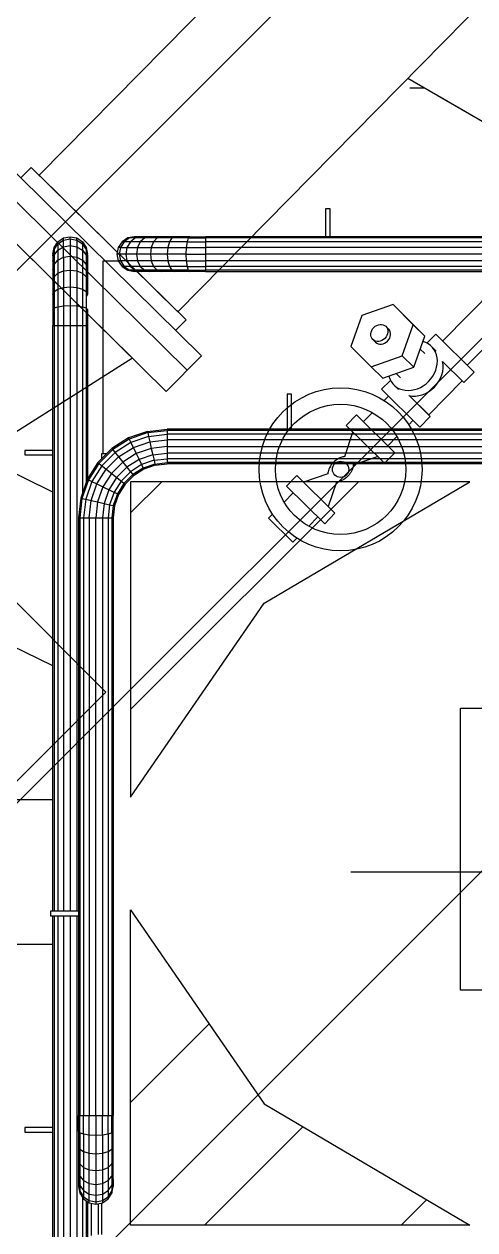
# Model space of a CAD drawing. Header units: metres. Extents: x 0 to 63075, y 0 to 44550.
# Drawn here: x 50887.5 to 50982.5, y 37171.9 to 37426 of the extents above; entities that cross this region are included whole.
import ezdxf

# ---------------------------------------------------------------- set-up
doc = ezdxf.new("R2010")
doc.units = ezdxf.units.M
doc.header["$LTSCALE"] = 75
for name, color, linetype in [('AI-Hatch mob', 7, 'Continuous'), ('GSB', 7, 'Continuous'), ('ML6', 1, 'Continuous'), ('SL1', 8, 'Continuous')]:
    doc.layers.add(name, color=color, linetype=linetype)
pattern_1 = [(44.99813, (326091.56, -18363.04), (-137.8813, 137.8903), [])]

# ---------------------------------------------------------------- blocks, each defined once
blk = doc.blocks.new('A$C6bae614f')
at = {"layer": 'SL1'}
h = blk.add_hatch(dxfattribs=at)
h.set_pattern_fill('_USER', color=256, scale=195, angle=44.9981, style=0, pattern_type=0)
h.set_pattern_definition(pattern_1)
h.paths.add_polyline_path([(353369.1, 23232.2), (353657.6, 23402.6), (353181.9, 23402.6), (353181.9, 22959.9)])
h = blk.add_hatch(dxfattribs=at)
h.set_pattern_fill('_USER', color=256, scale=195, angle=44.9981, style=0, pattern_type=0)
h.set_pattern_definition(pattern_1)
h.paths.add_polyline_path([(353369.1, 22529.8), (353657.5, 22359.4), (353181.9, 22359.4), (353181.9, 22802.1)])
for p, q in [((353528.9, 24315.2), (353053.8, 23832.5)), ((353722.2, 24122.4), (353248.4, 23641)), ((353735.2, 23873.3), (353570.6, 23968.3)), ((353593.8, 23954.9), (353573.8, 23954.9)), ((353737, 23872.2), (353611.8, 23944.5)), ((352991.7, 23864.5), (353281.4, 23579.4)), ((352971.8, 23844.2), (353261.4, 23559.1)), ((353042.5, 23843.6), (353027.9, 23828.8)), ((353042.5, 23843.6), (353259.7, 23629.8)), ((353053.8, 23832.5), (353053.8, 23832.5)), ((353248.4, 23641), (353053.8, 23832.5)), ((353053.8, 23832.5), (353248.4, 23641)), ((353053.8, 23832.5), (353053.8, 23832.5)), ((353232, 23529.3), (352942.4, 23814.3)), ((353455.5, 23785.4), (353455.5, 23746.3)), ((353461.8, 23785.4), (353455.5, 23785.4)), ((353461.8, 23746.3), (353461.8, 23785.4)), ((353184.5, 23576), (352989.9, 23767.6)), ((353074.7, 23731.3), (353080, 23739.2)), ((353074.7, 23728.5), (353080, 23736.2)), ((353080, 23739.2), (353087.9, 23744.5)), ((353080, 23736.2), (353087.9, 23741.4)), ((353080, 23736.2), (353080, 23739.2)), ((353080, 23736.2), (353080, 23727.6)), ((353087.9, 23744.5), (353097.2, 23746.3)), ((353087.9, 23741.4), (353087.9, 23744.5)), ((353087.9, 23741.4), (353097.2, 23743.2)), ((353087.9, 23732.3), (353087.9, 23741.4)), ((353087.9, 23732.3), (353097.2, 23734)), ((353097.2, 23743.2), (353097.2, 23746.3)), ((353097.2, 23746.3), (353106.6, 23744.5)), ((353097.2, 23743.2), (353097.2, 23734)), ((353097.2, 23743.2), (353106.6, 23741.4)), ((353097.2, 23734), (353106.6, 23732.3)), ((353097.2, 23734), (353097.2, 23719.2)), ((353106.6, 23744.5), (353114.5, 23739.2)), ((353106.6, 23741.4), (353106.6, 23744.5)), ((353106.6, 23741.4), (353114.5, 23736.2)), ((353106.6, 23741.4), (353106.6, 23732.3)), ((353114.5, 23736.2), (353114.5, 23739.2)), ((353114.5, 23739.2), (353119.8, 23731.3)), ((353114.5, 23736.2), (353114.5, 23727.6)), ((353114.5, 23736.2), (353119.8, 23728.5)), ((353170, 23739.2), (353164.7, 23731.3)), ((353172.9, 23739.2), (353167.7, 23731.3)), ((353177.9, 23744.5), (353170, 23739.2)), ((353172.9, 23739.2), (353170, 23739.2)), ((353180.6, 23744.5), (353172.9, 23739.2)), ((353181.6, 23739.2), (353172.9, 23739.2)), ((353181.6, 23739.2), (353176.8, 23731.3)), ((353187.2, 23746.3), (353177.9, 23744.5)), ((353180.6, 23744.5), (353177.9, 23744.5)), ((353189.7, 23746.3), (353180.6, 23744.5)), ((353188.7, 23744.5), (353180.6, 23744.5)), ((353188.7, 23744.5), (353181.6, 23739.2)), ((353195.5, 23739.2), (353181.6, 23739.2)), ((353189.7, 23746.3), (353187.2, 23746.3)), ((353197.1, 23746.3), (353188.7, 23744.5)), ((353201.7, 23744.5), (353188.7, 23744.5)), ((353197.1, 23746.3), (353189.7, 23746.3)), ((353195.5, 23739.2), (353191.4, 23731.3)), ((353201.7, 23744.5), (353195.5, 23739.2)), ((353214.1, 23739.2), (353195.5, 23739.2)), ((353209, 23746.3), (353197.1, 23746.3)), ((353209, 23746.3), (353201.7, 23744.5)), ((353219, 23744.5), (353201.7, 23744.5)), ((353224.9, 23746.3), (353209, 23746.3)), ((353214.1, 23739.2), (353210.8, 23731.3)), ((353219, 23744.5), (353214.1, 23739.2)), ((353236.3, 23739.2), (353214.1, 23739.2)), ((353224.9, 23746.3), (353219, 23744.5)), ((353239.8, 23744.5), (353219, 23744.5)), ((353243.8, 23746.3), (353224.9, 23746.3)), ((353236.3, 23739.2), (353234, 23731.3)), ((353239.8, 23744.5), (353236.3, 23739.2)), ((353261.1, 23739.2), (353236.3, 23739.2)), ((353243.8, 23746.3), (353239.8, 23744.5)), ((353262.9, 23744.5), (353239.8, 23744.5)), ((353265, 23746.3), (353243.8, 23746.3)), ((353261.1, 23739.2), (353259.9, 23731.3)), ((353262.9, 23744.5), (353261.1, 23739.2)), ((353261.1, 23739.2), (353287.2, 23739.2)), ((353265, 23746.3), (353262.9, 23744.5)), ((353262.9, 23744.5), (353287.2, 23744.5)), ((353265, 23746.3), (353287.2, 23746.3)), ((360646.2, 23746.1), (353287.2, 23746.3)), ((353287.2, 23746.3), (353287.2, 23744.5)), ((360646.2, 23744.2), (353287.2, 23744.5)), ((353287.2, 23744.5), (353287.2, 23739.2)), ((353287.2, 23739.2), (353287.2, 23731.3)), ((360646.2, 23738.9), (353287.2, 23739.2)), ((353072.8, 23721.9), (353074.7, 23731.3)), ((353072.8, 23719.4), (353074.7, 23728.5)), ((353072.8, 23721.9), (353072.8, 23719.4)), ((353072.8, 23712), (353074.7, 23720.4)), ((353072.8, 23719.4), (353072.8, 23712)), ((353074.7, 23728.5), (353074.7, 23731.3)), ((353074.7, 23728.5), (353074.7, 23720.4)), ((353074.7, 23720.4), (353080, 23727.6)), ((353074.7, 23720.4), (353074.7, 23707.4)), ((353080, 23727.6), (353087.9, 23732.3)), ((353080, 23727.6), (353080, 23713.6)), ((353080, 23713.6), (353087.9, 23717.7)), ((353087.9, 23717.7), (353087.9, 23732.3)), ((353087.9, 23717.7), (353097.2, 23719.2)), ((353087.9, 23717.7), (353087.9, 23621.9)), ((353097.2, 23719.2), (353097.2, 23699.5)), ((353097.2, 23719.2), (353106.6, 23717.7)), ((353106.6, 23732.3), (353114.5, 23727.6)), ((353106.6, 23732.3), (353106.6, 23717.7)), ((353106.6, 23717.7), (353106.6, 23621.9)), ((353106.6, 23717.7), (353114.5, 23713.6)), ((353114.5, 23727.6), (353119.8, 23720.4)), ((353114.5, 23727.6), (353114.5, 23713.6)), ((353119.8, 23731.3), (353121.6, 23721.9)), ((353119.8, 23728.5), (353119.8, 23731.3)), ((353119.8, 23728.5), (353119.8, 23720.4)), ((353119.8, 23728.5), (353121.6, 23719.4)), ((353119.8, 23720.4), (353121.6, 23712)), ((353119.8, 23720.4), (353119.8, 23707.4)), ((353121.6, 23719.4), (353121.6, 23721.9)), ((353121.6, 23719.4), (353121.6, 23712)), ((353164.7, 23731.3), (353162.8, 23721.9)), ((353165.9, 23721.9), (353162.8, 23721.9)), ((353162.8, 23721.9), (353164.7, 23712.6)), ((353167.7, 23731.3), (353164.7, 23731.3)), ((353167.7, 23731.3), (353165.9, 23721.9)), ((353175.1, 23721.9), (353165.9, 23721.9)), ((353165.9, 23721.9), (353167.7, 23712.6)), ((353167.7, 23731.3), (353176.8, 23731.3)), ((353176.8, 23731.3), (353175.1, 23721.9)), ((353175.1, 23721.9), (353176.8, 23712.6)), ((353190, 23721.9), (353175.1, 23721.9)), ((353176.8, 23731.3), (353191.4, 23731.3)), ((353191.4, 23731.3), (353190, 23721.9)), ((353209.7, 23721.9), (353190, 23721.9)), ((353190, 23721.9), (353191.4, 23712.6)), ((353191.4, 23731.3), (353210.8, 23731.3)), ((353210.8, 23731.3), (353209.7, 23721.9)), ((353209.7, 23721.9), (353210.8, 23712.6)), ((353233.2, 23721.9), (353209.7, 23721.9)), ((353210.8, 23731.3), (353234, 23731.3)), ((353234, 23731.3), (353233.2, 23721.9)), ((353233.2, 23721.9), (353234, 23712.6)), ((353259.5, 23721.9), (353233.2, 23721.9)), ((353234, 23731.3), (353259.9, 23731.3)), ((353259.9, 23731.3), (353259.5, 23721.9)), ((353259.5, 23721.9), (353287.2, 23721.9)), ((353259.5, 23721.9), (353259.9, 23712.6)), ((353259.9, 23731.3), (353287.2, 23731.3)), ((360646.2, 23731), (353287.2, 23731.3)), ((353287.2, 23731.3), (353287.2, 23721.9)), ((360646.2, 23721.7), (353287.2, 23721.9)), ((353287.2, 23721.9), (353287.2, 23712.6)), ((353072.8, 23712), (353072.8, 23700.1)), ((353072.8, 23700.1), (353074.7, 23707.4)), ((353072.8, 23700.1), (353072.8, 23644.2)), ((353074.7, 23707.4), (353080, 23713.6)), ((353074.7, 23707.4), (353074.7, 23621.9)), ((353080, 23713.6), (353080, 23621.9)), ((353114.5, 23713.6), (353114.5, 23648)), ((353114.5, 23713.6), (353119.8, 23707.4)), ((353119.8, 23707.4), (353119.8, 23690.1)), ((353119.8, 23707.4), (353121.6, 23700.1)), ((353121.6, 23712), (353121.6, 23700.1)), ((353121.6, 23700.1), (353121.6, 23684.3)), ((353143.2, 23711.9), (353143.2, 23441.9)), ((353165.1, 23711.9), (353143.2, 23711.9)), ((353164.7, 23712.6), (353170, 23704.7)), ((353167.7, 23712.6), (353164.7, 23712.6)), ((353167.7, 23712.6), (353172.9, 23704.7)), ((353176.8, 23712.6), (353167.7, 23712.6)), ((353172.9, 23704.7), (353170, 23704.7)), ((353170, 23704.7), (353177.9, 23699.4)), ((353181.6, 23704.7), (353172.9, 23704.7)), ((353172.9, 23704.7), (353180.6, 23699.4)), ((353176.8, 23712.6), (353181.6, 23704.7)), ((353191.4, 23712.6), (353176.8, 23712.6)), ((353181.6, 23704.7), (353188.7, 23699.4)), ((353195.5, 23704.7), (353181.6, 23704.7)), ((353210.8, 23712.6), (353191.4, 23712.6)), ((353191.4, 23712.6), (353195.5, 23704.7)), ((353195.5, 23704.7), (353201.7, 23699.4)), ((353214.1, 23704.7), (353195.5, 23704.7)), ((353210.8, 23712.6), (353214.1, 23704.7)), ((353234, 23712.6), (353210.8, 23712.6)), ((353214.1, 23704.7), (353219, 23699.4)), ((353236.3, 23704.7), (353214.1, 23704.7)), ((353259.9, 23712.6), (353234, 23712.6)), ((353234, 23712.6), (353236.3, 23704.7)), ((353261.1, 23704.7), (353236.3, 23704.7)), ((353236.3, 23704.7), (353239.8, 23699.4)), ((353259.9, 23712.6), (353287.2, 23712.6)), ((353259.9, 23712.6), (353261.1, 23704.7)), ((353261.1, 23704.7), (353287.2, 23704.7)), ((353261.1, 23704.7), (353262.9, 23699.4)), ((360646.2, 23712.3), (353287.2, 23712.6)), ((353287.2, 23712.6), (353287.2, 23704.7)), ((353287.2, 23704.7), (353287.2, 23699.4)), ((360646.2, 23704.4), (353287.2, 23704.7)), ((353072.8, 23684.3), (353074.7, 23690.1)), ((353074.7, 23690.1), (353080, 23695)), ((353080, 23695), (353087.9, 23698.3)), ((353087.9, 23698.3), (353097.2, 23699.5)), ((353097.2, 23699.5), (353106.6, 23698.3)), ((353097.2, 23699.5), (353097.2, 23621.9)), ((353106.6, 23698.3), (353114.5, 23695)), ((353114.5, 23695), (353119.8, 23690.1)), ((353119.8, 23690.1), (353121.6, 23684.3)), ((353119.8, 23690.1), (353119.8, 23621.9)), ((353121.6, 23684.3), (353121.6, 23665.3)), ((353177.9, 23699.4), (353187.2, 23697.5)), ((353177.9, 23699.4), (353180.6, 23699.4)), ((353188.7, 23699.4), (353180.6, 23699.4)), ((353180.6, 23699.4), (353189.7, 23697.5)), ((353189.7, 23697.5), (353187.2, 23697.5)), ((353201.7, 23699.4), (353188.7, 23699.4)), ((353188.7, 23699.4), (353197.1, 23697.5)), ((353197.1, 23697.5), (353189.7, 23697.5)), ((353209, 23697.5), (353197.1, 23697.5)), ((353219, 23699.4), (353201.7, 23699.4)), ((353201.7, 23699.4), (353209, 23697.5)), ((353224.9, 23697.5), (353209, 23697.5)), ((353219, 23699.4), (353224.9, 23697.5)), ((353239.8, 23699.4), (353219, 23699.4)), ((353243.8, 23697.5), (353224.9, 23697.5)), ((353239.8, 23699.4), (353243.8, 23697.5)), ((353262.9, 23699.4), (353239.8, 23699.4)), ((353265, 23697.5), (353243.8, 23697.5)), ((353262.9, 23699.4), (353265, 23697.5)), ((353262.9, 23699.4), (353287.2, 23699.4)), ((353287.2, 23697.5), (353265, 23697.5)), ((353287.2, 23699.4), (353287.2, 23697.5)), ((360646.2, 23699.1), (353287.2, 23699.4)), ((353287.2, 23697.5), (360646.2, 23697.3)), ((353072.8, 23665.3), (353074.7, 23669.4)), ((353074.7, 23669.4), (353080, 23672.8)), ((353080, 23672.8), (353087.9, 23675.1)), ((353087.9, 23675.1), (353097.2, 23675.9)), ((353097.2, 23675.9), (353106.6, 23675.1)), ((353106.6, 23675.1), (353114.5, 23672.8)), ((353114.5, 23672.8), (353119.8, 23669.4)), ((353119.8, 23669.4), (353121.6, 23665.3)), ((353692.9, 23674.3), (353619.6, 23599.8)), ((353080, 23648), (353087.9, 23649.2)), ((353087.9, 23649.2), (353097.2, 23649.6)), ((353097.2, 23649.6), (353106.6, 23649.2)), ((353106.6, 23649.2), (353114.5, 23648)), ((353121.6, 23665.3), (353119.8, 23661.3)), ((353550, 23651.3), (353506.3, 23635.9)), ((353578.4, 23622.9), (353550, 23651.3)), ((353566.2, 23635.4), (353550, 23651.3)), ((353072.8, 23644.2), (353074.7, 23646.3)), ((353072.8, 23644.2), (353072.8, 23621.9)), ((353074.7, 23646.3), (353080, 23648)), ((353114.5, 23648), (353114.5, 23621.9)), ((353114.5, 23648), (353119.8, 23646.3)), ((353121.6, 23644.2), (353119.8, 23646.3)), ((353121.6, 23644.2), (353121.6, 23621.9)), ((353248.4, 23641), (353248.4, 23641)), ((353248.4, 23641), (353248.4, 23641)), ((353506.3, 23635.9), (353491, 23592.1)), ((353594.6, 23606.9), (353566.2, 23635.4)), ((353727.3, 23640.5), (353654, 23566)), ((353072.8, 22799.9), (353072.8, 23621.9)), ((353072.8, 23621.9), (353074.7, 23621.9)), ((353074.7, 23621.9), (353074.6, 22799.9)), ((353074.7, 23621.9), (353087.9, 23621.9)), ((353080, 23621.9), (353079.9, 22799.9)), ((353087.9, 23621.9), (353087.9, 22799.9)), ((353087.9, 23621.9), (353097.2, 23621.9)), ((353097.2, 23621.9), (353097.2, 22799.9)), ((353097.2, 23621.9), (353106.6, 23621.9)), ((353106.6, 23621.9), (353106.5, 22799.9)), ((353106.6, 23621.9), (353114.5, 23621.9)), ((353114.5, 23621.9), (353119.8, 23621.9)), ((353114.5, 23621.9), (353114.5, 23386.9)), ((353119.8, 23621.9), (353119.7, 23402)), ((353119.8, 23621.9), (353121.6, 23621.9)), ((353121.6, 23621.9), (353121.6, 23406.7)), ((353259.7, 23629.8), (353245.2, 23615)), ((353539.9, 23620.6), (353543.8, 23616.8)), ((353563, 23579.1), (353578.4, 23622.9)), ((353594.6, 23606.9), (353578.4, 23622.9)), ((353521.7, 23602), (353525.5, 23598.2)), ((353579.2, 23563.1), (353594.6, 23606.9)), ((353597.6, 23596.9), (353609.9, 23609.4)), ((353663.7, 23556.4), (353609.9, 23609.4)), ((353491, 23592.1), (353519.3, 23563.7)), ((353588.2, 23588.7), (353594.4, 23582.6)), ((353610.4, 23585.9), (353603.9, 23592.3)), ((353184.5, 23576), (352988.6, 23451.6)), ((353232, 23529.3), (353281.4, 23579.4)), ((353519.3, 23563.7), (353563, 23579.1)), ((353579.2, 23563.1), (353563, 23579.1)), ((353649.2, 23541.7), (353619.4, 23571.1)), ((353535.6, 23547.7), (353519.3, 23563.7)), ((353535.6, 23547.7), (353579.2, 23563.1)), ((353554.3, 23554.3), (353560.5, 23548.2)), ((353649.2, 23541.7), (353663.7, 23556.4)), ((353546.3, 23544.7), (353534, 23532.2)), ((353534, 23532.2), (353587.8, 23479.3)), ((353557.5, 23532.1), (353551, 23538.5)), ((353600, 23496.3), (353646.9, 23544)), ((353401.5, 23525.4), (353401.5, 23476.3)), ((353407.8, 23525.4), (353401.5, 23525.4)), ((353407.8, 23476.3), (353407.8, 23525.4)), ((353543.7, 23522.7), (353537.6, 23516.5)), ((353600, 23496.3), (353572.5, 23523.4)), ((353572.5, 23523.4), (353602.3, 23494)), ((353072.8, 23388.1), (352826.7, 23508.7)), ((353521.1, 23499.7), (353508.3, 23486.7)), ((353484.1, 23481.6), (353498.6, 23496.3)), ((353537.9, 23428.6), (353484.1, 23481.6)), ((353552.4, 23443.3), (353498.6, 23496.3)), ((353578.1, 23488.9), (353572, 23482.6)), ((353602.3, 23494), (353587.8, 23479.3)), ((353179.2, 23464), (353155.6, 23449.2)), ((353205.5, 23473.2), (353179.2, 23464)), ((353179.2, 23464), (353180, 23462.3)), ((353205.9, 23471.4), (353180, 23462.3)), ((353207.1, 23466.2), (353182.3, 23457.6)), ((353205.5, 23473.2), (353233.2, 23476.3)), ((353205.5, 23473.2), (353205.9, 23471.4)), ((353205.9, 23471.4), (353233.2, 23474.5)), ((353205.9, 23471.4), (353207.1, 23466.2)), ((353207.1, 23466.2), (353233.2, 23469.2)), ((353207.1, 23466.2), (353208.9, 23458.5)), ((354769.1, 23476.3), (353233.2, 23476.3)), ((353233.2, 23476.3), (353233.2, 23474.5)), ((354769.1, 23474.4), (353233.2, 23474.5)), ((353233.2, 23474.5), (353233.2, 23469.2)), ((353233.2, 23469.2), (353233.2, 23461.3)), ((354769.1, 23469.1), (353233.2, 23469.2)), ((353482.3, 23437.8), (353493.7, 23472.2)), ((353555.4, 23465.8), (353542.7, 23452.9)), ((353033.7, 23446.5), (353033.7, 23440.2)), ((353072.8, 23446.5), (353033.7, 23446.5)), ((353155.6, 23449.2), (353135.9, 23429.5)), ((353156.8, 23447.7), (353137.4, 23428.3)), ((353155.6, 23449.2), (353170.9, 23430.1)), ((353180, 23462.3), (353156.8, 23447.7)), ((353182.3, 23457.6), (353160.1, 23443.6)), ((353165, 23437.4), (353185.8, 23450.4)), ((353180, 23462.3), (353182.3, 23457.6)), ((353182.3, 23457.6), (353189.8, 23442)), ((353185.8, 23450.4), (353208.9, 23458.5)), ((353211, 23449.4), (353189.8, 23442)), ((353208.9, 23458.5), (353233.2, 23461.3)), ((353208.9, 23458.5), (353211, 23449.4)), ((353233.2, 23451.9), (353211, 23449.4)), ((353211, 23449.4), (353213, 23440.3)), ((353233.2, 23461.3), (353233.2, 23427.5)), ((354769.1, 23461.2), (353233.2, 23461.3)), ((353233.2, 23451.9), (354769.1, 23451.9)), ((353033.7, 23440.2), (353072.8, 23440.2)), ((353135.9, 23429.5), (353121.1, 23405.9)), ((353135.9, 23429.5), (353174.1, 23399.1)), ((353141, 23441.9), (353141, 23434.5)), ((353148.4, 23441.9), (353141, 23441.9)), ((353160.1, 23443.6), (353141.5, 23425)), ((353147.7, 23420.1), (353165, 23437.4)), ((353170.9, 23430.1), (353155, 23414.3)), ((353189.8, 23442), (353170.9, 23430.1)), ((353170.9, 23430.1), (353176.7, 23422.8)), ((353193.9, 23433.6), (353176.7, 23422.8)), ((353189.8, 23442), (353193.9, 23433.6)), ((353213, 23440.3), (353193.9, 23433.6)), ((353193.9, 23433.6), (353199.6, 23421.7)), ((353214.8, 23432.6), (353197.3, 23426.5)), ((353213, 23440.3), (353233.2, 23442.6)), ((353213, 23440.3), (353214.8, 23432.6)), ((353214.8, 23432.6), (353233.2, 23434.7)), ((353214.8, 23432.6), (353216, 23427.4)), ((353216, 23427.4), (353233.2, 23429.4)), ((354769.1, 23442.5), (353233.2, 23442.6)), ((354769.1, 23434.6), (353233.2, 23434.7)), ((354712.8, 23429.3), (353233.2, 23429.4)), ((353494.2, 23426.1), (353528.4, 23438)), ((353537.9, 23428.6), (353552.4, 23443.3)), ((353137.4, 23428.3), (353122.8, 23405.1)), ((353141.5, 23425), (353127.6, 23402.8)), ((353134.7, 23399.4), (353147.7, 23420.1)), ((353155, 23414.3), (353143.1, 23395.3)), ((353176.7, 23422.8), (353162.3, 23408.5)), ((353181.6, 23416.6), (353168.5, 23403.5)), ((353184.9, 23412.5), (353172.6, 23400.2)), ((353176.7, 23422.8), (353181.6, 23416.6)), ((353197.3, 23426.5), (353181.6, 23416.6)), ((353181.6, 23416.6), (353184.9, 23412.5)), ((353199.6, 23421.7), (353184.9, 23412.5)), ((353184.9, 23412.5), (353186.1, 23411)), ((353200.4, 23420), (353186.1, 23411)), ((353216, 23427.4), (353199.6, 23421.7)), ((353199.6, 23421.7), (353200.4, 23420)), ((353216.4, 23425.6), (353200.4, 23420)), ((353216, 23427.4), (353216.4, 23425.6)), ((353216.4, 23425.6), (353233.2, 23427.5)), ((354697.5, 23427.5), (353233.2, 23427.5)), ((353458.6, 23413.7), (353424.4, 23401.8)), ((353121.1, 23405.9), (353111.9, 23379.6)), ((353122.8, 23405.1), (353113.7, 23379.2)), ((353127.6, 23402.8), (353118.9, 23378)), ((353121.1, 23405.9), (353122.8, 23405.1)), ((353122.8, 23405.1), (353127.6, 23402.8)), ((353126.6, 23376.3), (353134.7, 23399.4)), ((353127.6, 23402.8), (353134.7, 23399.4)), ((353134.7, 23399.4), (353143.1, 23395.3)), ((353143.1, 23395.3), (353135.7, 23374.2)), ((353143.1, 23395.3), (353163.4, 23385.5)), ((353162.3, 23408.5), (353151.5, 23391.3)), ((353168.5, 23403.5), (353158.7, 23387.8)), ((353172.6, 23400.2), (353163.4, 23385.5)), ((353174.1, 23399.1), (353165.1, 23384.7)), ((353186.1, 23411), (353174.1, 23399.1)), ((353414.9, 23411.2), (353400.4, 23396.5)), ((353400.4, 23396.5), (353454.2, 23343.6)), ((353414.9, 23411.2), (353468.6, 23358.3)), ((353470.5, 23402), (353459.1, 23367.6)), ((353111.9, 23379.6), (353108.8, 23351.9)), ((353113.7, 23379.2), (353110.7, 23351.9)), ((353111.9, 23379.6), (353113.7, 23379.2)), ((353113.7, 23379.2), (353118.9, 23378)), ((353151.5, 23391.3), (353144.8, 23372.1)), ((353158.7, 23387.8), (353152.5, 23370.3)), ((353163.4, 23385.5), (353157.7, 23369.2)), ((353165.1, 23384.7), (353159.5, 23368.8)), ((353163.4, 23385.5), (353165.1, 23384.7)), ((353410.1, 23386.9), (353397.3, 23374)), ((353118.9, 23378), (353116, 23351.9)), ((353118.9, 23378), (353126.6, 23376.3)), ((353123.9, 23351.9), (353126.6, 23376.3)), ((353126.6, 23376.3), (353135.7, 23374.2)), ((353135.7, 23374.2), (353133.2, 23351.9)), ((353135.7, 23374.2), (353144.8, 23372.1)), ((353144.8, 23372.1), (353142.5, 23351.9)), ((353144.8, 23372.1), (353152.5, 23370.3)), ((353152.5, 23370.3), (353150.5, 23351.9)), ((353152.5, 23370.3), (353157.7, 23369.2)), ((353157.7, 23369.2), (353155.7, 23351.9)), ((353159.5, 23368.8), (353157.6, 23351.9)), ((353157.7, 23369.2), (353159.5, 23368.8)), ((353108.8, 23351.9), (353108.8, 22513.6)), ((353108.8, 23351.9), (353110.7, 23351.9)), ((353110.7, 23351.9), (353110.6, 22513.6)), ((353110.7, 23351.9), (353116, 23351.9)), ((353116, 23351.9), (353115.9, 22513.6)), ((353116, 23351.9), (353123.9, 23351.9)), ((353123.9, 23351.9), (353123.8, 22513.6)), ((353123.9, 23351.9), (353133.2, 23351.9)), ((353133.2, 22513.6), (353133.2, 23351.9)), ((353133.2, 23351.9), (353142.5, 23351.9)), ((353142.5, 23351.9), (353142.5, 22513.6)), ((353142.5, 23351.9), (353150.5, 23351.9)), ((353150.5, 23351.9), (353150.4, 22513.6)), ((353150.5, 23351.9), (353155.7, 23351.9)), ((353155.7, 23351.9), (353157.6, 23351.9)), ((353155.7, 23351.9), (353155.7, 22513.6)), ((353157.6, 23351.9), (353157.6, 22513.6)), ((353380.8, 23357.2), (353375.3, 23351.6)), ((353375.3, 23351.6), (353409.7, 23317.8)), ((353444.5, 23353.1), (353431.7, 23340.1)), ((353468.6, 23358.3), (353454.2, 23343.6)), ((353147.3, 23107.4), (352920.8, 23333.9)), ((353072.8, 23144.1), (352730.3, 23312)), ((353415.2, 23323.4), (353409.7, 23317.8)), ((352369.4, 22329.6), (353147.3, 23107.4)), ((353644.7, 22689.3), (353644.7, 23084.9)), ((353644.7, 23084.9), (353982.2, 23084.9)), ((353072.8, 22956.4), (350619.7, 22956.5)), ((353951.7, 22854.9), (353490.8, 22854.9)), ((353069.7, 22799.9), (353069.7, 22793.6)), ((353108.8, 22799.9), (353069.7, 22799.9)), ((353069.7, 22793.6), (353108.8, 22793.6)), ((353072.7, 21388.4), (353072.8, 22793.6)), ((353074.6, 22793.6), (353074.6, 21388.4)), ((353079.9, 22793.6), (353079.9, 21388.4)), ((353087.9, 22793.6), (353087.8, 21388.4)), ((353097.2, 22793.6), (353097.1, 21388.4)), ((353106.5, 22793.6), (353106.5, 21388.4)), ((353072.8, 22753.4), (350619.7, 22753.5)), ((353892.8, 22689.3), (353644.7, 22689.3)), ((353108.8, 22513.6), (353110.6, 22513.6)), ((353108.8, 22491.4), (353108.8, 22513.6)), ((353110.6, 22513.6), (353115.9, 22513.6)), ((353110.6, 22489.3), (353110.6, 22513.6)), ((353115.9, 22487.6), (353115.9, 22513.6)), ((353115.9, 22513.6), (353123.8, 22513.6)), ((353123.8, 22486.4), (353123.8, 22513.6)), ((353123.8, 22513.6), (353142.5, 22513.6)), ((353133.2, 22513.6), (353133.2, 22486)), ((353142.5, 22486.4), (353142.5, 22513.6)), ((353142.5, 22513.6), (353150.4, 22513.6)), ((353150.4, 22487.6), (353150.4, 22513.6)), ((353150.4, 22513.6), (353155.7, 22513.6)), ((353155.7, 22513.6), (353157.6, 22513.6)), ((353155.7, 22489.3), (353155.7, 22513.6)), ((353157.6, 22491.4), (353157.6, 22513.6)), ((353033.7, 22496.5), (353033.7, 22490.2)), ((353072.8, 22496.5), (353033.7, 22496.5)), ((353033.7, 22490.2), (353072.8, 22490.2)), ((353108.8, 22491.4), (353108.8, 22470.3)), ((353108.8, 22491.4), (353110.6, 22489.3)), ((353110.6, 22489.3), (353110.6, 22428.2)), ((353110.6, 22489.3), (353115.9, 22487.6)), ((353115.9, 22487.6), (353115.9, 22396.4)), ((353115.9, 22487.6), (353123.8, 22486.4)), ((353123.8, 22391.1), (353123.8, 22486.4)), ((353123.8, 22486.4), (353133.2, 22486)), ((353133.2, 22486), (353142.5, 22486.4)), ((353133.2, 22486), (353133.2, 22392.4)), ((353142.5, 22486.4), (353150.4, 22487.6)), ((353142.5, 22486.4), (353142.5, 22394.2)), ((353150.4, 22487.6), (353155.7, 22489.3)), ((353150.4, 22487.6), (353150.4, 22408)), ((353155.7, 22489.3), (353157.6, 22491.4)), ((353155.7, 22489.3), (353155.7, 22445.5)), ((353157.6, 22423.6), (353157.6, 22491.4)), ((353108.8, 22470.3), (353108.8, 22451.3)), ((353108.8, 22470.3), (353110.6, 22466.2)), ((353110.6, 22466.2), (353115.9, 22462.8)), ((353150.4, 22462.8), (353155.7, 22466.2)), ((353155.7, 22466.2), (353157.6, 22470.3)), ((353108.8, 22451.3), (353110.6, 22445.5)), ((353108.8, 22451.3), (353108.8, 22416.2)), ((353115.9, 22462.8), (353123.8, 22460.5)), ((353123.8, 22460.5), (353133.2, 22459.7)), ((353133.2, 22459.7), (353142.5, 22460.5)), ((353142.5, 22460.5), (353150.4, 22462.8)), ((353155.7, 22445.5), (353157.6, 22451.3)), ((353108.8, 22435.5), (353110.6, 22428.2)), ((353110.6, 22445.5), (353115.9, 22440.5)), ((353115.9, 22440.5), (353123.8, 22437.2)), ((353123.8, 22437.2), (353133.2, 22436.1)), ((353133.2, 22436.1), (353142.5, 22437.2)), ((353142.5, 22437.2), (353150.4, 22440.5)), ((353150.4, 22440.5), (353155.7, 22445.5)), ((353155.7, 22445.5), (353155.7, 22428.2)), ((353155.7, 22428.2), (353157.6, 22435.5)), ((353108.8, 22423.6), (353110.6, 22415.1)), ((353108.8, 22416.2), (353108.8, 22413.7)), ((353108.8, 22416.2), (353110.6, 22407.1)), ((353110.6, 22428.2), (353110.6, 22415.1)), ((353110.6, 22428.2), (353115.9, 22422)), ((353110.6, 22415.1), (353115.9, 22408)), ((353110.6, 22415.1), (353110.6, 22404.3)), ((353115.9, 22422), (353123.8, 22417.8)), ((353123.8, 22417.8), (353133.2, 22416.4)), ((353133.2, 22416.4), (353142.5, 22417.8)), ((353142.5, 22417.8), (353150.4, 22422)), ((353150.4, 22422), (353155.7, 22428.2)), ((353150.4, 22408), (353155.7, 22415.1)), ((353155.7, 22428.2), (353155.7, 22415.1)), ((353155.7, 22415.1), (353157.6, 22423.6)), ((353155.7, 22407.1), (353157.6, 22416.2)), ((353155.7, 22415.1), (353155.7, 22407.1)), ((353157.6, 22423.6), (353157.6, 22413.6)), ((353108.8, 22413.7), (353110.6, 22404.3)), ((353110.6, 22407.1), (353115.9, 22399.3)), ((353110.6, 22404.3), (353115.9, 22396.4)), ((353114.4, 22398.6), (353114.4, 22337)), ((353115.9, 22408), (353123.8, 22403.2)), ((353115.9, 22399.3), (353123.8, 22394.2)), ((353123.8, 22403.2), (353133.2, 22401.6)), ((353133.2, 22401.6), (353142.5, 22403.2)), ((353142.5, 22403.2), (353150.4, 22408)), ((353142.5, 22394.2), (353150.4, 22399.3)), ((353150.4, 22408), (353150.4, 22396.4)), ((353150.4, 22399.3), (353155.7, 22407.1)), ((353150.4, 22396.4), (353155.7, 22404.3)), ((353155.7, 22404.3), (353157.6, 22413.6)), ((353155.7, 22407.1), (353155.7, 22404.3)), ((353115.9, 22396.4), (353123.8, 22391.1)), ((353119.7, 22393.9), (353119.7, 22341.7)), ((353121.6, 22392.6), (353121.6, 22343)), ((353123.8, 22394.2), (353133.2, 22392.4)), ((353123.8, 22391.1), (353133.2, 22389.2)), ((353126.7, 22390.5), (353126.7, 22345)), ((353133.2, 22392.4), (353142.5, 22394.2)), ((353133.2, 22392.4), (353133.2, 22389.2)), ((353133.2, 22389.2), (353142.5, 22391.1)), ((353136.7, 22346.3), (353136.7, 22389.9)), ((353140.9, 22390.8), (353140.9, 22346.3)), ((353142.5, 22391.1), (353150.4, 22396.4)), ((353142.5, 22394.2), (353142.5, 22391.1))]:
    blk.add_line(p, q, dxfattribs=at)
for points in [[(353369.1, 23232.2), (353657.6, 23402.6), (353181.9, 23402.6), (353181.9, 22959.9)], [(353369.1, 22529.8), (353657.5, 22359.4), (353181.9, 22359.4), (353181.9, 22802.1)]]:
    blk.add_lwpolyline(points, close=True, dxfattribs=at)
for radius in [114.3, 91.4, 11.4]:
    blk.add_circle((353476.4, 23419.9), radius, dxfattribs=at)
for radius, start, end in [(1979, 150.4868, 76.2136), (1915.5, 151.3958, 77.9448)]:
    blk.add_arc((355369.8, 25954.9), radius, start, end, dxfattribs=at)
blk.add_ellipse((353530.8, 23611.3), major_axis=(9.13, 9.28), ratio=0.832067, dxfattribs=at)
for centre, major_axis, start_param, end_param in [((353534.7, 23607.5), (-9.13, -9.28), 0, 3.133564), ((353534.7, 23607.5), (9.13, 9.28), 6.275157, 6.283185), ((353577.5, 23565.4), (26.5, 26.9), 4.712389, 6.724008), ((353585.6, 23557.4), (26.5, 26.9), 4.712389, 5.803526), ((353577.5, 23565.4), (-26.5, -26.9), 5.835871, 7.853982), ((353585.6, 23557.4), (-26.5, -26.9), 0.479084, 1.570796), ((353598.9, 23544.3), (-24.2, -24.6), 0.24972, 0.250889)]:
    blk.add_ellipse(centre, major_axis=major_axis, ratio=0.832067, start_param=start_param, end_param=end_param, dxfattribs=at)
for points in [[(353482.3, 23437.8), (353481.9, 23437.8), (353481.6, 23437.7), (353481.2, 23437.7), (353479.4, 23437.5), (353477.4, 23436.9), (353475.5, 23436.1), (353473.1, 23435), (353470.7, 23433.5), (353468.5, 23431.7), (353466, 23429.6), (353463.8, 23427), (353462.1, 23424.2), (353460.5, 23421.6), (353459.4, 23418.9), (353458.9, 23416.2), (353458.7, 23415.4), (353458.6, 23414.5), (353458.6, 23413.7)], [(353494.2, 23426.1), (353494.1, 23425.7), (353494.1, 23425.4), (353494.1, 23425), (353493.9, 23423.2), (353493.4, 23421.2), (353492.6, 23419.3), (353491.6, 23416.9), (353490.1, 23414.5), (353488.3, 23412.3), (353486.2, 23409.7), (353483.7, 23407.4), (353480.9, 23405.7), (353478.4, 23404.1), (353475.6, 23402.9), (353473, 23402.4), (353472.1, 23402.2), (353471.3, 23402.1), (353470.5, 23402)]]:
    blk.add_open_spline(points, degree=3, knots=[0.637218, 0.637218, 0.637218, 0.637218, 0.70005, 0.70005, 0.70005, 1.024067, 1.024067, 1.024067, 1.43199, 1.43199, 1.43199, 1.906884, 1.906884, 1.906884, 2.35788, 2.35788, 2.35788, 2.504375, 2.504375, 2.504375, 2.504375], dxfattribs=at)
blk = doc.blocks.new('zw$15D4')
at = {"layer": 'ML6', "xscale": 0.2502808837766805, "yscale": 0.2502808837766805, "zscale": 0.2502808837766805}
blk.add_blockref('A$C6bae614f', (-85544.74, -3177.34), dxfattribs=at)

msp = doc.modelspace()

# ---------------------------------------------------------------- hatches: boundary and pattern name
at = {"layer": 'AI-Hatch mob'}
h = msp.add_hatch(dxfattribs=at)
h.set_pattern_fill('ANSI31', color=256, scale=25)
h.set_pattern_definition([(45, (-13824.83, -59.206), (-56.1266, 56.1266), [])])
h.paths.add_polyline_path([(51608.33, 38156.14), (50798.42, 38156.14), (50798.42, 36564.59), (51608.33, 36564.59)])

# ---------------------------------------------------------------- block references
at = {"layer": 'GSB', "xscale": 0.6000000000000068, "yscale": 0.6000000000000068, "zscale": 0.6000000000000068}
msp.add_blockref('zw$15D4', (49200, 35721.63), dxfattribs=at)

doc.saveas('drawing.dxf')
